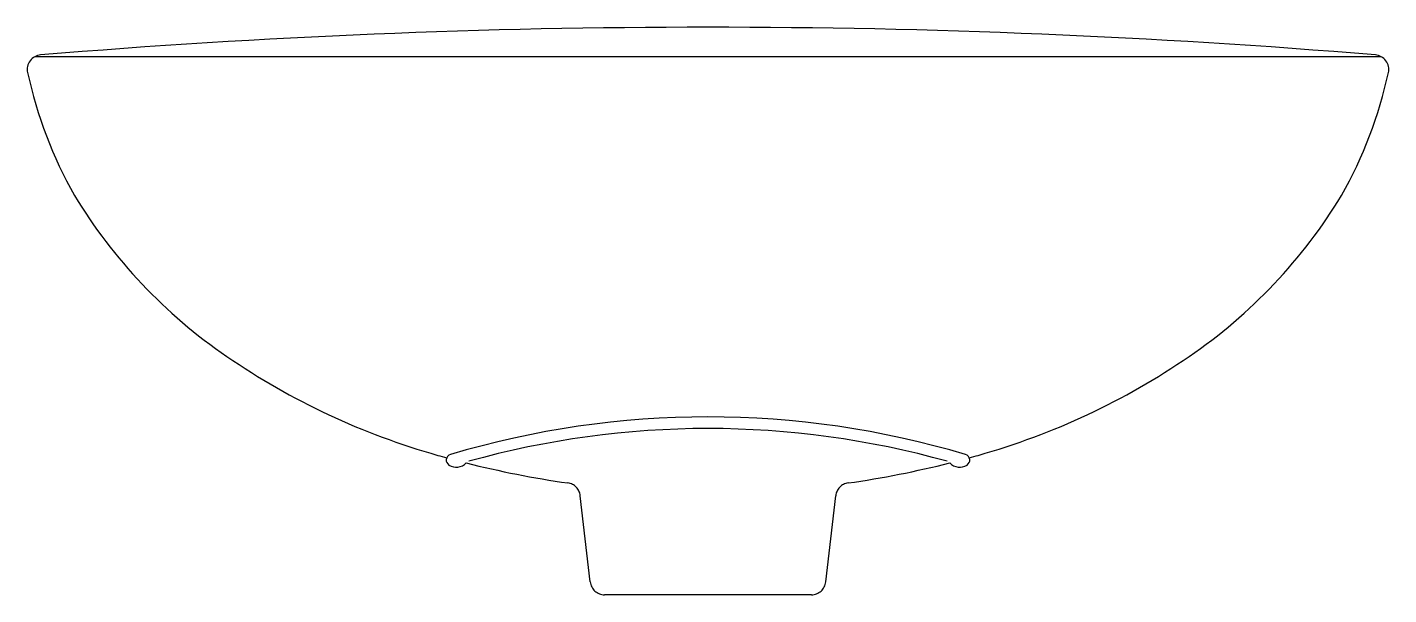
# Model space of a CAD drawing. Header units: metres. Extents: x -0.234 to 0.234, y 0 to 0.195.
import ezdxf

# ---------------------------------------------------------------- set-up
doc = ezdxf.new("R2010")
doc.units = ezdxf.units.M
doc.linetypes.add('HIDDEN', pattern=[0.375, 0.25, -0.125])

msp = doc.modelspace()

# ---------------------------------------------------------------- linework, layer by layer
msp.add_line((-0.2311563867972382, 0.1849999999999881), (0.2311563867972382, 0.1849999999999881))
at = {"linetype": 'HIDDEN'}
for p, q in [((-0.040506544805055, 0.004432267044194305), (-0.04388996451450566, 0.03403718950175971)), ((0.040506544805055, 0.004432267044194305), (0.04388996451450566, 0.03403718950175971)), ((0.03553888144176653, 0), (-0.03553888144176653, 0))]:
    msp.add_line(p, q, dxfattribs=at)
for centre, radius, start, end in [((0, -2.57118970430939), 2.766189922283172, 85.2426342683232, 94.75736573167683), ((-0.2290029353130194, 0.1804875010575842), 0.005000000000000001, 94.75736573168004, 192.348966415057), ((0.2290029353130194, 0.1804875010575842), 0.005000000000000001, 347.6510335849418, 85.2426342683232), ((-0.08567251448050683, 0.2118669277001999), 0.1517251783180017, 192.3489664150579, 209.4656521684517), ((0.08567251448050683, 0.2118669277001999), 0.1517251783180034, 330.5343478315483, 347.6510335849421), ((-0.06369373920745147, 0.2305314309254243), 0.1801242485076477, 211.1959659196876, 235.6256637955589), ((0.06369373920745147, 0.2305314309254243), 0.1801242485076481, 304.3743362044411, 328.8040340803125), ((-0.02520240654382633, 0.2868006549182525), 0.2482990844734969, 235.6256637955589, 254.1801601779896), ((0.02520240654382633, 0.2868006549182098), 0.2482990844734965, 285.8198398220104, 304.3743362044411), ((0, -0.2482274266411508), 0.3093478982166227, 73.36845498438083, 106.6315450156192), ((0, -0.2482274266411508), 0.3053478982166227, 74.38120229772987, 105.6187977022701), ((0, 0.375746502195895), 0.3407465021958976, 254.1801601779896, 254.7185701763244), ((-0.08796786831987902, 0.04626261509447716), 0.002, 106.6315450156192, 237.9308067285839), ((0.08796786831987902, 0.04626261509447716), 0.002, 302.0691932714124, 73.36845498438083), ((0, 0.375746502195895), 0.3407465021958972, 285.2814298236756, 285.8198398220104), ((-0.08652429779994009, 0.04856661469857215), 0.00471888028824695, 237.9308067285839, 316.098784128115), ((0.08652429779994009, 0.04856661469857215), 0.00471888028824695, 223.9012158718851, 302.0691932714138)]:
    msp.add_arc(centre, radius, start, end)
for centre, radius, start, end in [((0, 0.375746502195895), 0.3407465021958976, 255.8803718691423, 261.8763108651437), ((0, 0.375746502195895), 0.3407465021958972, 278.1236891348563, 284.1196281308577), ((-0.04885762787773729, 0.03346945654593014), 0.005000000000000001, 6.519801751656641, 81.87631086514368), ((0.04885762787773729, 0.03346945654593014), 0.005000000000000001, 98.1236891348563, 173.4801982483434), ((-0.03553888144176653, 0.004999999999967031), 0.005000000000000001, 186.5198017516566, 270), ((0.03553888144176653, 0.004999999999967031), 0.005000000000000001, 270, 353.4801982483434)]:
    msp.add_arc(centre, radius, start, end, dxfattribs=at)

doc.saveas('drawing.dxf')
